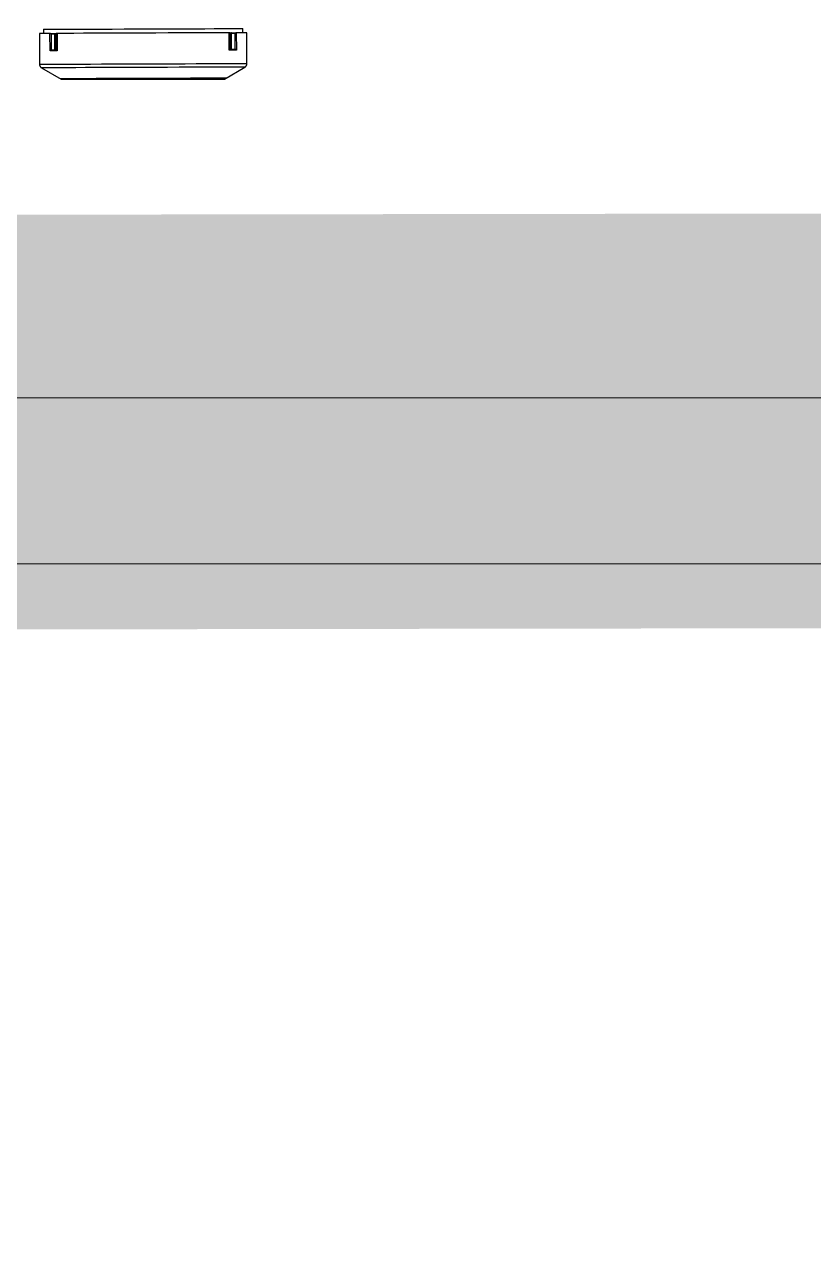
# Model space of a CAD drawing. Header units: millimetres. Extents: x 8265 to 78888, y 1905 to 34251.
# Drawn here: x 35379.75 to 35398.76, y 20075.16 to 20104.95 of the extents above; entities that cross this region are included whole.
import ezdxf

# ---------------------------------------------------------------- set-up
doc = ezdxf.new("R2010")
doc.units = ezdxf.units.MM
doc.linetypes.add('HIDDEN', pattern=[9.525, 6.35, -3.175])
doc.layers.add('468_ARREDO_BAR_001-AM_0', color=73, linetype='Continuous')
doc.layers.add('468_BAR_001-AM_0', color=73, linetype='Continuous', lineweight=0)
doc.layers.add('costruzioni', color=10, linetype='Continuous', lineweight=0)

# ---------------------------------------------------------------- blocks, each defined once
blk = doc.blocks.new('vetrina bar')
for p, q in [((-7835.161, -2146.627, 0), (-7835.655, -2146.915, 0)), ((-7835.208, -2146.655, 0), (-7835.209, -2146.655, 0)), ((-7835.181, -2146.655, 0), (-7835.208, -2146.655, 0)), ((-7835.119, -2146.655, 0), (-7835.181, -2146.655, 0)), ((-7831.225, -2146.627, 0), (-7835.161, -2146.627, 0)), ((-7835.023, -2146.655, 0), (-7835.119, -2146.655, 0)), ((-7834.894, -2146.654, 0), (-7835.023, -2146.655, 0)), ((-7834.736, -2146.654, 0), (-7834.894, -2146.654, 0)), ((-7834.55, -2146.653, 0), (-7834.736, -2146.654, 0)), ((-7834.34, -2146.652, 0), (-7834.55, -2146.653, 0)), ((-7834.109, -2146.651, 0), (-7834.34, -2146.652, 0)), ((-7833.863, -2146.65, 0), (-7834.109, -2146.651, 0)), ((-7833.605, -2146.649, 0), (-7833.863, -2146.65, 0)), ((-7833.339, -2146.648, 0), (-7833.605, -2146.649, 0)), ((-7833.072, -2146.647, 0), (-7833.339, -2146.648, 0)), ((-7832.807, -2146.647, 0), (-7833.072, -2146.647, 0)), ((-7832.548, -2146.646, 0), (-7832.807, -2146.647, 0)), ((-7832.302, -2146.645, 0), (-7832.548, -2146.646, 0)), ((-7832.072, -2146.644, 0), (-7832.302, -2146.645, 0)), ((-7831.862, -2146.643, 0), (-7832.072, -2146.644, 0)), ((-7831.676, -2146.642, 0), (-7831.862, -2146.643, 0)), ((-7831.517, -2146.642, 0), (-7831.676, -2146.642, 0)), ((-7831.388, -2146.641, 0), (-7831.517, -2146.642, 0)), ((-7831.292, -2146.641, 0), (-7831.388, -2146.641, 0)), ((-7831.23, -2146.641, 0), (-7831.292, -2146.641, 0)), ((-7831.203, -2146.641, 0), (-7831.23, -2146.641, 0)), ((-7830.755, -2146.897, 0), (-7831.225, -2146.627, 0)), ((-7831.202, -2146.641, 0), (-7831.203, -2146.641, 0)), ((-7835.703, -2146.985, 0), (-7835.704, -2146.988, 0)), ((-7835.704, -2146.988, 0), (-7835.704, -2146.991, 0)), ((-7835.704, -2146.991, 0), (-7835.704, -2146.995, 0)), ((-7835.704, -2146.995, 0), (-7835.704, -2146.998, 0)), ((-7835.704, -2146.998, 0), (-7835.704, -2147.002, 0)), ((-7835.704, -2147.002, 0), (-7835.702, -2147.744, 0)), ((-7835.695, -2147.002, 0), (-7835.704, -2147.002, 0)), ((-7835.702, -2146.981, 0), (-7835.703, -2146.985, 0)), ((-7835.701, -2146.975, 0), (-7835.702, -2146.978, 0)), ((-7835.702, -2146.978, 0), (-7835.702, -2146.981, 0)), ((-7835.7, -2146.972, 0), (-7835.701, -2146.975, 0)), ((-7835.699, -2146.968, 0), (-7835.7, -2146.972, 0)), ((-7835.698, -2146.965, 0), (-7835.699, -2146.968, 0)), ((-7835.696, -2146.962, 0), (-7835.698, -2146.965, 0)), ((-7835.695, -2146.959, 0), (-7835.696, -2146.962, 0)), ((-7835.694, -2146.956, 0), (-7835.695, -2146.959, 0)), ((-7835.651, -2147.001, 0), (-7835.695, -2147.002, 0)), ((-7835.692, -2146.953, 0), (-7835.694, -2146.956, 0)), ((-7835.69, -2146.95, 0), (-7835.692, -2146.953, 0)), ((-7835.689, -2146.947, 0), (-7835.69, -2146.95, 0)), ((-7835.687, -2146.944, 0), (-7835.689, -2146.947, 0)), ((-7835.685, -2146.942, 0), (-7835.687, -2146.944, 0)), ((-7835.683, -2146.939, 0), (-7835.685, -2146.942, 0)), ((-7835.68, -2146.936, 0), (-7835.683, -2146.939, 0)), ((-7835.678, -2146.934, 0), (-7835.68, -2146.936, 0)), ((-7835.676, -2146.931, 0), (-7835.678, -2146.934, 0)), ((-7835.674, -2146.929, 0), (-7835.676, -2146.931, 0)), ((-7835.671, -2146.927, 0), (-7835.674, -2146.929, 0)), ((-7835.669, -2146.924, 0), (-7835.671, -2146.927, 0)), ((-7835.666, -2146.922, 0), (-7835.669, -2146.924, 0)), ((-7835.663, -2146.92, 0), (-7835.666, -2146.922, 0)), ((-7835.66, -2146.918, 0), (-7835.663, -2146.92, 0)), ((-7835.658, -2146.917, 0), (-7835.66, -2146.918, 0)), ((-7835.655, -2146.915, 0), (-7835.658, -2146.917, 0)), ((-7835.655, -2146.915, 0), (-7835.637, -2146.915, 0)), ((-7835.573, -2147.001, 0), (-7835.651, -2147.001, 0)), ((-7835.637, -2146.915, 0), (-7835.584, -2146.915, 0)), ((-7835.584, -2146.915, 0), (-7835.495, -2146.914, 0)), ((-7835.461, -2147.001, 0), (-7835.573, -2147.001, 0)), ((-7835.495, -2146.914, 0), (-7835.374, -2146.914, 0)), ((-7835.318, -2147, 0), (-7835.461, -2147.001, 0)), ((-7835.374, -2146.914, 0), (-7835.221, -2146.913, 0)), ((-7835.146, -2147, 0), (-7835.318, -2147, 0)), ((-7835.221, -2146.913, 0), (-7835.039, -2146.913, 0)), ((-7834.946, -2146.999, 0), (-7835.146, -2147, 0)), ((-7835.039, -2146.913, 0), (-7834.829, -2146.912, 0)), ((-7834.721, -2146.998, 0), (-7834.946, -2146.999, 0)), ((-7834.829, -2146.912, 0), (-7834.596, -2146.911, 0)), ((-7834.476, -2146.997, 0), (-7834.721, -2146.998, 0)), ((-7834.596, -2146.911, 0), (-7834.343, -2146.91, 0)), ((-7834.212, -2146.996, 0), (-7834.476, -2146.997, 0)), ((-7834.343, -2146.91, 0), (-7834.073, -2146.909, 0)), ((-7833.935, -2146.995, 0), (-7834.212, -2146.996, 0)), ((-7834.073, -2146.909, 0), (-7833.791, -2146.908, 0)), ((-7833.647, -2146.994, 0), (-7833.935, -2146.995, 0)), ((-7833.791, -2146.908, 0), (-7833.5, -2146.907, 0)), ((-7833.352, -2146.993, 0), (-7833.647, -2146.994, 0)), ((-7833.5, -2146.907, 0), (-7833.205, -2146.906, 0)), ((-7833.056, -2146.992, 0), (-7833.352, -2146.993, 0)), ((-7833.205, -2146.906, 0), (-7832.909, -2146.905, 0)), ((-7832.762, -2146.991, 0), (-7833.056, -2146.992, 0)), ((-7832.909, -2146.905, 0), (-7832.618, -2146.904, 0)), ((-7832.474, -2146.99, 0), (-7832.762, -2146.991, 0)), ((-7832.618, -2146.904, 0), (-7832.336, -2146.903, 0)), ((-7832.197, -2146.989, 0), (-7832.474, -2146.99, 0)), ((-7832.336, -2146.903, 0), (-7832.066, -2146.902, 0)), ((-7831.933, -2146.988, 0), (-7832.197, -2146.989, 0)), ((-7832.066, -2146.902, 0), (-7831.813, -2146.901, 0)), ((-7831.687, -2146.987, 0), (-7831.933, -2146.988, 0)), ((-7831.813, -2146.901, 0), (-7831.58, -2146.9, 0)), ((-7831.463, -2146.986, 0), (-7831.687, -2146.987, 0)), ((-7831.58, -2146.9, 0), (-7831.371, -2146.899, 0)), ((-7831.263, -2146.985, 0), (-7831.463, -2146.986, 0)), ((-7831.371, -2146.899, 0), (-7831.188, -2146.898, 0)), ((-7831.09, -2146.984, 0), (-7831.263, -2146.985, 0)), ((-7831.188, -2146.898, 0), (-7831.035, -2146.898, 0)), ((-7830.947, -2146.984, 0), (-7831.09, -2146.984, 0)), ((-7831.035, -2146.898, 0), (-7830.914, -2146.897, 0)), ((-7830.836, -2146.984, 0), (-7830.947, -2146.984, 0)), ((-7830.914, -2146.897, 0), (-7830.826, -2146.897, 0)), ((-7830.758, -2146.983, 0), (-7830.836, -2146.984, 0)), ((-7830.826, -2146.897, 0), (-7830.773, -2146.897, 0)), ((-7830.773, -2146.897, 0), (-7830.755, -2146.897, 0)), ((-7830.714, -2146.983, 0), (-7830.758, -2146.983, 0)), ((-7830.752, -2146.898, 0), (-7830.755, -2146.897, 0)), ((-7830.749, -2146.9, 0), (-7830.752, -2146.898, 0)), ((-7830.746, -2146.902, 0), (-7830.749, -2146.9, 0)), ((-7830.743, -2146.904, 0), (-7830.746, -2146.902, 0)), ((-7830.741, -2146.906, 0), (-7830.743, -2146.904, 0)), ((-7830.738, -2146.908, 0), (-7830.741, -2146.906, 0)), ((-7830.736, -2146.911, 0), (-7830.738, -2146.908, 0)), ((-7830.733, -2146.913, 0), (-7830.736, -2146.911, 0)), ((-7830.731, -2146.916, 0), (-7830.733, -2146.913, 0)), ((-7830.729, -2146.918, 0), (-7830.731, -2146.916, 0)), ((-7830.727, -2146.921, 0), (-7830.729, -2146.918, 0)), ((-7830.725, -2146.923, 0), (-7830.727, -2146.921, 0)), ((-7830.723, -2146.926, 0), (-7830.725, -2146.923, 0)), ((-7830.721, -2146.929, 0), (-7830.723, -2146.926, 0)), ((-7830.719, -2146.932, 0), (-7830.721, -2146.929, 0)), ((-7830.717, -2146.935, 0), (-7830.719, -2146.932, 0)), ((-7830.716, -2146.938, 0), (-7830.717, -2146.935, 0)), ((-7830.714, -2146.941, 0), (-7830.716, -2146.938, 0)), ((-7830.713, -2146.944, 0), (-7830.714, -2146.941, 0)), ((-7830.704, -2146.983, 0), (-7830.714, -2146.983, 0)), ((-7830.711, -2146.947, 0), (-7830.713, -2146.944, 0)), ((-7830.71, -2146.95, 0), (-7830.711, -2146.947, 0)), ((-7830.709, -2146.953, 0), (-7830.71, -2146.95, 0)), ((-7830.708, -2146.956, 0), (-7830.709, -2146.953, 0)), ((-7830.707, -2146.96, 0), (-7830.708, -2146.956, 0)), ((-7830.707, -2146.963, 0), (-7830.707, -2146.96, 0)), ((-7830.706, -2146.966, 0), (-7830.707, -2146.963, 0)), ((-7830.705, -2146.97, 0), (-7830.706, -2146.966, 0)), ((-7830.705, -2146.973, 0), (-7830.705, -2146.97, 0)), ((-7830.705, -2146.976, 0), (-7830.705, -2146.973, 0)), ((-7830.704, -2146.98, 0), (-7830.705, -2146.976, 0)), ((-7830.704, -2146.983, 0), (-7830.704, -2146.98, 0)), ((-7830.702, -2147.725, 0), (-7830.704, -2146.983, 0)), ((-7835.449, -2147.323, 0), (-7835.43, -2147.323, 0)), ((-7835.447, -2147.743, 0), (-7835.449, -2147.323, 0)), ((-7835.449, -2147.323, 0), (-7835.448, -2147.324, 0)), ((-7835.448, -2147.324, 0), (-7835.448, -2147.325, 0)), ((-7835.448, -2147.325, 0), (-7835.447, -2147.326, 0)), ((-7835.447, -2147.326, 0), (-7835.447, -2147.327, 0)), ((-7835.447, -2147.327, 0), (-7835.446, -2147.328, 0)), ((-7835.446, -2147.328, 0), (-7835.446, -2147.329, 0)), ((-7835.446, -2147.329, 0), (-7835.445, -2147.33, 0)), ((-7835.445, -2147.33, 0), (-7835.444, -2147.331, 0)), ((-7835.444, -2147.331, 0), (-7835.444, -2147.332, 0)), ((-7835.444, -2147.332, 0), (-7835.443, -2147.332, 0)), ((-7835.443, -2147.332, 0), (-7835.442, -2147.333, 0)), ((-7835.442, -2147.333, 0), (-7835.441, -2147.334, 0)), ((-7835.441, -2147.334, 0), (-7835.44, -2147.335, 0)), ((-7835.44, -2147.335, 0), (-7835.439, -2147.336, 0)), ((-7835.439, -2147.336, 0), (-7835.439, -2147.336, 0)), ((-7835.439, -2147.336, 0), (-7835.438, -2147.337, 0)), ((-7835.438, -2147.337, 0), (-7835.437, -2147.338, 0)), ((-7835.437, -2147.338, 0), (-7835.436, -2147.338, 0)), ((-7835.436, -2147.338, 0), (-7835.435, -2147.339, 0)), ((-7835.435, -2147.339, 0), (-7835.434, -2147.339, 0)), ((-7835.434, -2147.339, 0), (-7835.433, -2147.34, 0)), ((-7835.433, -2147.34, 0), (-7835.432, -2147.34, 0)), ((-7835.432, -2147.34, 0), (-7835.431, -2147.341, 0)), ((-7835.431, -2147.341, 0), (-7835.43, -2147.341, 0)), ((-7835.43, -2147.323, 0), (-7835.41, -2147.323, 0)), ((-7835.43, -2147.341, 0), (-7835.429, -2147.341, 0)), ((-7835.429, -2147.341, 0), (-7835.428, -2147.342, 0)), ((-7835.428, -2147.342, 0), (-7835.426, -2147.342, 0)), ((-7835.426, -2147.342, 0), (-7835.425, -2147.342, 0)), ((-7835.425, -2147.342, 0), (-7835.424, -2147.343, 0)), ((-7835.424, -2147.343, 0), (-7835.423, -2147.343, 0)), ((-7835.423, -2147.343, 0), (-7835.422, -2147.343, 0)), ((-7835.405, -2147.343, 0), (-7835.422, -2147.343, 0)), ((-7835.421, -2147.343, 0), (-7835.419, -2147.723, 0)), ((-7835.41, -2147.323, 0), (-7835.389, -2147.323, 0)), ((-7835.387, -2147.343, 0), (-7835.405, -2147.343, 0)), ((-7835.389, -2147.323, 0), (-7835.368, -2147.323, 0)), ((-7835.369, -2147.343, 0), (-7835.387, -2147.343, 0)), ((-7835.351, -2147.343, 0), (-7835.369, -2147.343, 0)), ((-7835.368, -2147.323, 0), (-7835.346, -2147.323, 0)), ((-7835.332, -2147.342, 0), (-7835.351, -2147.343, 0)), ((-7835.346, -2147.323, 0), (-7835.324, -2147.322, 0)), ((-7835.312, -2147.342, 0), (-7835.332, -2147.342, 0)), ((-7835.331, -2147.342, 0), (-7835.329, -2147.722, 0)), ((-7835.324, -2147.322, 0), (-7835.301, -2147.322, 0)), ((-7835.292, -2147.342, 0), (-7835.312, -2147.342, 0)), ((-7835.303, -2147.342, 0), (-7835.302, -2147.722, 0)), ((-7835.301, -2147.322, 0), (-7835.277, -2147.322, 0)), ((-7835.272, -2147.342, 0), (-7835.292, -2147.342, 0)), ((-7835.281, -2147.333, 0), (-7835.279, -2147.74, 0)), ((-7835.279, -2147.327, 0), (-7835.28, -2147.327, 0)), ((-7835.28, -2147.327, 0), (-7835.28, -2147.328, 0)), ((-7835.28, -2147.328, 0), (-7835.28, -2147.329, 0)), ((-7835.28, -2147.329, 0), (-7835.28, -2147.329, 0)), ((-7835.28, -2147.329, 0), (-7835.28, -2147.33, 0)), ((-7835.28, -2147.33, 0), (-7835.28, -2147.331, 0)), ((-7835.28, -2147.331, 0), (-7835.28, -2147.331, 0)), ((-7835.28, -2147.331, 0), (-7835.28, -2147.332, 0)), ((-7835.28, -2147.332, 0), (-7835.28, -2147.333, 0)), ((-7835.28, -2147.333, 0), (-7835.28, -2147.333, 0)), ((-7835.278, -2147.324, 0), (-7835.279, -2147.325, 0)), ((-7835.279, -2147.325, 0), (-7835.279, -2147.325, 0)), ((-7835.279, -2147.325, 0), (-7835.279, -2147.326, 0)), ((-7835.279, -2147.326, 0), (-7835.279, -2147.327, 0)), ((-7835.277, -2147.322, 0), (-7835.278, -2147.323, 0)), ((-7835.278, -2147.323, 0), (-7835.278, -2147.323, 0)), ((-7835.278, -2147.323, 0), (-7835.278, -2147.324, 0)), ((-7835.277, -2147.322, 0), (-7835.276, -2147.742, 0)), ((-7831.114, -2147.327, 0), (-7831.134, -2147.327, 0)), ((-7831.129, -2147.307, 0), (-7831.105, -2147.307, 0)), ((-7831.127, -2147.727, 0), (-7831.129, -2147.307, 0)), ((-7831.129, -2147.308, 0), (-7831.129, -2147.307, 0)), ((-7831.128, -2147.308, 0), (-7831.129, -2147.308, 0)), ((-7831.128, -2147.309, 0), (-7831.128, -2147.308, 0)), ((-7831.127, -2147.31, 0), (-7831.128, -2147.309, 0)), ((-7831.128, -2147.309, 0), (-7831.128, -2147.309, 0)), ((-7831.127, -2147.311, 0), (-7831.127, -2147.31, 0)), ((-7831.127, -2147.312, 0), (-7831.127, -2147.311, 0)), ((-7831.127, -2147.311, 0), (-7831.127, -2147.311, 0)), ((-7831.126, -2147.313, 0), (-7831.127, -2147.312, 0)), ((-7831.126, -2147.314, 0), (-7831.126, -2147.313, 0)), ((-7831.126, -2147.315, 0), (-7831.126, -2147.314, 0)), ((-7831.126, -2147.314, 0), (-7831.126, -2147.314, 0)), ((-7831.126, -2147.316, 0), (-7831.126, -2147.315, 0)), ((-7831.126, -2147.317, 0), (-7831.126, -2147.316, 0)), ((-7831.126, -2147.316, 0), (-7831.126, -2147.316, 0)), ((-7831.126, -2147.318, 0), (-7831.126, -2147.317, 0)), ((-7831.124, -2147.724, 0), (-7831.125, -2147.318, 0)), ((-7831.094, -2147.327, 0), (-7831.114, -2147.327, 0)), ((-7831.105, -2147.307, 0), (-7831.082, -2147.307, 0)), ((-7831.103, -2147.327, 0), (-7831.102, -2147.707, 0)), ((-7831.074, -2147.327, 0), (-7831.094, -2147.327, 0)), ((-7831.082, -2147.307, 0), (-7831.06, -2147.307, 0)), ((-7831.076, -2147.327, 0), (-7831.074, -2147.707, 0)), ((-7831.055, -2147.327, 0), (-7831.074, -2147.327, 0)), ((-7831.06, -2147.307, 0), (-7831.038, -2147.307, 0)), ((-7831.037, -2147.327, 0), (-7831.055, -2147.327, 0)), ((-7831.038, -2147.307, 0), (-7831.017, -2147.306, 0)), ((-7831.019, -2147.327, 0), (-7831.037, -2147.327, 0)), ((-7831.001, -2147.326, 0), (-7831.019, -2147.327, 0)), ((-7831.017, -2147.306, 0), (-7830.997, -2147.306, 0)), ((-7830.984, -2147.326, 0), (-7831.001, -2147.326, 0)), ((-7830.997, -2147.306, 0), (-7830.977, -2147.306, 0)), ((-7830.984, -2147.706, 0), (-7830.985, -2147.326, 0)), ((-7830.984, -2147.326, 0), (-7830.983, -2147.326, 0)), ((-7830.983, -2147.326, 0), (-7830.982, -2147.326, 0)), ((-7830.982, -2147.326, 0), (-7830.981, -2147.326, 0)), ((-7830.981, -2147.326, 0), (-7830.98, -2147.326, 0)), ((-7830.98, -2147.326, 0), (-7830.979, -2147.325, 0)), ((-7830.979, -2147.325, 0), (-7830.978, -2147.325, 0)), ((-7830.978, -2147.325, 0), (-7830.977, -2147.325, 0)), ((-7830.977, -2147.306, 0), (-7830.958, -2147.306, 0)), ((-7830.977, -2147.325, 0), (-7830.976, -2147.324, 0)), ((-7830.976, -2147.324, 0), (-7830.975, -2147.324, 0)), ((-7830.975, -2147.324, 0), (-7830.973, -2147.323, 0)), ((-7830.973, -2147.323, 0), (-7830.972, -2147.323, 0)), ((-7830.972, -2147.323, 0), (-7830.971, -2147.322, 0)), ((-7830.971, -2147.322, 0), (-7830.97, -2147.321, 0)), ((-7830.971, -2147.322, 0), (-7830.971, -2147.322, 0)), ((-7830.97, -2147.321, 0), (-7830.969, -2147.32, 0)), ((-7830.969, -2147.32, 0), (-7830.968, -2147.32, 0)), ((-7830.968, -2147.32, 0), (-7830.967, -2147.319, 0)), ((-7830.967, -2147.319, 0), (-7830.966, -2147.318, 0)), ((-7830.966, -2147.318, 0), (-7830.965, -2147.317, 0)), ((-7830.965, -2147.317, 0), (-7830.964, -2147.317, 0)), ((-7830.964, -2147.316, 0), (-7830.963, -2147.315, 0)), ((-7830.964, -2147.317, 0), (-7830.964, -2147.316, 0)), ((-7830.963, -2147.315, 0), (-7830.962, -2147.314, 0)), ((-7830.962, -2147.314, 0), (-7830.961, -2147.313, 0)), ((-7830.961, -2147.312, 0), (-7830.96, -2147.311, 0)), ((-7830.961, -2147.313, 0), (-7830.961, -2147.312, 0)), ((-7830.96, -2147.31, 0), (-7830.959, -2147.309, 0)), ((-7830.96, -2147.311, 0), (-7830.96, -2147.31, 0)), ((-7830.959, -2147.309, 0), (-7830.958, -2147.308, 0)), ((-7830.958, -2147.306, 0), (-7830.956, -2147.726, 0)), ((-7830.958, -2147.307, 0), (-7830.958, -2147.306, 0)), ((-7830.958, -2147.308, 0), (-7830.958, -2147.307, 0)), ((-7835.702, -2147.744, 0), (-7835.692, -2147.744, 0)), ((-7835.692, -2147.744, 0), (-7835.647, -2147.744, 0)), ((-7835.647, -2147.744, 0), (-7835.565, -2147.743, 0)), ((-7835.602, -2147.743, 0), (-7835.601, -2147.843, 0)), ((-7835.565, -2147.743, 0), (-7835.447, -2147.743, 0)), ((-7835.447, -2147.743, 0), (-7835.447, -2147.743, 0)), ((-7835.447, -2147.743, 0), (-7835.446, -2147.743, 0)), ((-7835.36, -2147.743, 0), (-7835.447, -2147.743, 0)), ((-7835.447, -2147.743, 0), (-7835.447, -2147.743, 0)), ((-7835.447, -2147.743, 0), (-7835.447, -2147.743, 0)), ((-7835.447, -2147.743, 0), (-7835.447, -2147.743, 0)), ((-7835.447, -2147.743, 0), (-7835.447, -2147.743, 0)), ((-7835.447, -2147.743, 0), (-7835.447, -2147.743, 0)), ((-7835.447, -2147.743, 0), (-7835.447, -2147.743, 0)), ((-7835.447, -2147.743, 0), (-7835.447, -2147.743, 0)), ((-7835.447, -2147.743, 0), (-7835.447, -2147.743, 0)), ((-7835.446, -2147.743, 0), (-7835.446, -2147.743, 0)), ((-7835.446, -2147.743, 0), (-7835.446, -2147.743, 0)), ((-7835.446, -2147.743, 0), (-7835.446, -2147.743, 0)), ((-7835.446, -2147.743, 0), (-7835.446, -2147.743, 0)), ((-7835.446, -2147.743, 0), (-7835.446, -2147.743, 0)), ((-7835.446, -2147.743, 0), (-7835.445, -2147.743, 0)), ((-7835.445, -2147.743, 0), (-7835.444, -2147.742, 0)), ((-7835.445, -2147.743, 0), (-7835.445, -2147.743, 0)), ((-7835.445, -2147.743, 0), (-7835.445, -2147.743, 0)), ((-7835.445, -2147.743, 0), (-7835.445, -2147.743, 0)), ((-7835.444, -2147.742, 0), (-7835.444, -2147.742, 0)), ((-7835.444, -2147.742, 0), (-7835.444, -2147.742, 0)), ((-7835.444, -2147.742, 0), (-7835.443, -2147.742, 0)), ((-7835.443, -2147.742, 0), (-7835.442, -2147.741, 0)), ((-7835.443, -2147.742, 0), (-7835.443, -2147.742, 0)), ((-7835.443, -2147.742, 0), (-7835.443, -2147.742, 0)), ((-7835.442, -2147.741, 0), (-7835.441, -2147.741, 0)), ((-7835.441, -2147.741, 0), (-7835.44, -2147.741, 0)), ((-7835.44, -2147.741, 0), (-7835.439, -2147.74, 0)), ((-7835.439, -2147.74, 0), (-7835.438, -2147.74, 0)), ((-7835.438, -2147.74, 0), (-7835.437, -2147.739, 0)), ((-7835.437, -2147.739, 0), (-7835.436, -2147.738, 0)), ((-7835.436, -2147.738, 0), (-7835.435, -2147.737, 0)), ((-7835.436, -2147.738, 0), (-7835.436, -2147.738, 0)), ((-7835.435, -2147.737, 0), (-7835.433, -2147.735, 0)), ((-7835.433, -2147.735, 0), (-7835.43, -2147.734, 0)), ((-7835.43, -2147.734, 0), (-7835.428, -2147.732, 0)), ((-7835.428, -2147.732, 0), (-7835.426, -2147.73, 0)), ((-7835.426, -2147.73, 0), (-7835.425, -2147.728, 0)), ((-7835.425, -2147.728, 0), (-7835.423, -2147.726, 0)), ((-7835.423, -2147.726, 0), (-7835.421, -2147.725, 0)), ((-7835.421, -2147.725, 0), (-7835.419, -2147.723, 0)), ((-7835.419, -2147.723, 0), (-7835.329, -2147.722, 0)), ((-7835.284, -2147.742, 0), (-7835.36, -2147.743, 0)), ((-7835.339, -2147.742, 0), (-7835.337, -2147.742, 0)), ((-7835.337, -2147.742, 0), (-7835.335, -2147.741, 0)), ((-7835.335, -2147.741, 0), (-7835.334, -2147.739, 0)), ((-7835.334, -2147.739, 0), (-7835.332, -2147.737, 0)), ((-7835.332, -2147.737, 0), (-7835.331, -2147.734, 0)), ((-7835.331, -2147.734, 0), (-7835.33, -2147.73, 0)), ((-7835.33, -2147.73, 0), (-7835.329, -2147.726, 0)), ((-7835.329, -2147.726, 0), (-7835.329, -2147.722, 0)), ((-7835.329, -2147.722, 0), (-7835.326, -2147.722, 0)), ((-7835.326, -2147.722, 0), (-7835.322, -2147.722, 0)), ((-7835.322, -2147.722, 0), (-7835.318, -2147.722, 0)), ((-7835.318, -2147.722, 0), (-7835.314, -2147.722, 0)), ((-7835.314, -2147.722, 0), (-7835.31, -2147.722, 0)), ((-7835.31, -2147.722, 0), (-7835.307, -2147.722, 0)), ((-7835.307, -2147.722, 0), (-7835.304, -2147.722, 0)), ((-7835.304, -2147.722, 0), (-7835.302, -2147.722, 0)), ((-7835.302, -2147.722, 0), (-7835.302, -2147.723, 0)), ((-7835.302, -2147.722, 0), (-7835.279, -2147.722, 0)), ((-7835.302, -2147.723, 0), (-7835.302, -2147.724, 0)), ((-7835.302, -2147.724, 0), (-7835.302, -2147.724, 0)), ((-7835.302, -2147.724, 0), (-7835.302, -2147.725, 0)), ((-7835.302, -2147.725, 0), (-7835.302, -2147.726, 0)), ((-7835.302, -2147.726, 0), (-7835.302, -2147.726, 0)), ((-7835.302, -2147.726, 0), (-7835.302, -2147.727, 0)), ((-7835.302, -2147.727, 0), (-7835.301, -2147.728, 0)), ((-7835.301, -2147.728, 0), (-7835.301, -2147.728, 0)), ((-7835.301, -2147.728, 0), (-7835.301, -2147.729, 0)), ((-7835.301, -2147.729, 0), (-7835.301, -2147.729, 0)), ((-7835.301, -2147.729, 0), (-7835.301, -2147.73, 0)), ((-7835.301, -2147.73, 0), (-7835.301, -2147.731, 0)), ((-7835.301, -2147.731, 0), (-7835.3, -2147.731, 0)), ((-7835.3, -2147.731, 0), (-7835.3, -2147.732, 0)), ((-7835.3, -2147.732, 0), (-7835.3, -2147.732, 0)), ((-7835.3, -2147.732, 0), (-7835.299, -2147.733, 0)), ((-7835.299, -2147.733, 0), (-7835.299, -2147.734, 0)), ((-7835.299, -2147.734, 0), (-7835.299, -2147.734, 0)), ((-7835.299, -2147.734, 0), (-7835.298, -2147.735, 0)), ((-7835.298, -2147.735, 0), (-7835.298, -2147.735, 0)), ((-7835.298, -2147.735, 0), (-7835.297, -2147.736, 0)), ((-7835.297, -2147.736, 0), (-7835.297, -2147.736, 0)), ((-7835.297, -2147.736, 0), (-7835.297, -2147.737, 0)), ((-7835.297, -2147.737, 0), (-7835.296, -2147.737, 0)), ((-7835.296, -2147.737, 0), (-7835.296, -2147.738, 0)), ((-7835.296, -2147.738, 0), (-7835.295, -2147.738, 0)), ((-7835.295, -2147.738, 0), (-7835.295, -2147.738, 0)), ((-7835.295, -2147.738, 0), (-7835.294, -2147.739, 0)), ((-7835.294, -2147.739, 0), (-7835.294, -2147.739, 0)), ((-7835.294, -2147.739, 0), (-7835.293, -2147.739, 0)), ((-7835.293, -2147.739, 0), (-7835.293, -2147.74, 0)), ((-7835.293, -2147.74, 0), (-7835.292, -2147.74, 0)), ((-7835.292, -2147.74, 0), (-7835.291, -2147.74, 0)), ((-7835.291, -2147.74, 0), (-7835.291, -2147.741, 0)), ((-7835.291, -2147.741, 0), (-7835.29, -2147.741, 0)), ((-7835.29, -2147.741, 0), (-7835.29, -2147.741, 0)), ((-7835.29, -2147.741, 0), (-7835.289, -2147.741, 0)), ((-7835.289, -2147.741, 0), (-7835.288, -2147.742, 0)), ((-7835.288, -2147.742, 0), (-7835.288, -2147.742, 0)), ((-7835.288, -2147.742, 0), (-7835.287, -2147.742, 0)), ((-7835.287, -2147.742, 0), (-7835.286, -2147.742, 0)), ((-7835.286, -2147.742, 0), (-7835.286, -2147.742, 0)), ((-7835.286, -2147.742, 0), (-7835.285, -2147.742, 0)), ((-7835.285, -2147.742, 0), (-7835.284, -2147.742, 0)), ((-7835.279, -2147.74, 0), (-7835.279, -2147.74, 0)), ((-7835.279, -2147.74, 0), (-7835.279, -2147.74, 0)), ((-7835.279, -2147.74, 0), (-7835.279, -2147.74, 0)), ((-7835.279, -2147.74, 0), (-7835.279, -2147.74, 0)), ((-7835.279, -2147.74, 0), (-7835.279, -2147.74, 0)), ((-7835.279, -2147.74, 0), (-7835.279, -2147.74, 0)), ((-7835.279, -2147.74, 0), (-7835.279, -2147.74, 0)), ((-7835.279, -2147.74, 0), (-7835.279, -2147.74, 0)), ((-7835.279, -2147.74, 0), (-7835.279, -2147.74, 0)), ((-7835.279, -2147.74, 0), (-7835.279, -2147.74, 0)), ((-7835.279, -2147.74, 0), (-7835.279, -2147.74, 0)), ((-7835.279, -2147.74, 0), (-7835.279, -2147.741, 0)), ((-7835.279, -2147.741, 0), (-7835.279, -2147.741, 0)), ((-7835.279, -2147.741, 0), (-7835.279, -2147.741, 0)), ((-7835.279, -2147.741, 0), (-7835.279, -2147.741, 0)), ((-7835.279, -2147.741, 0), (-7835.279, -2147.741, 0)), ((-7835.279, -2147.741, 0), (-7835.279, -2147.741, 0)), ((-7835.279, -2147.741, 0), (-7835.279, -2147.741, 0)), ((-7835.279, -2147.741, 0), (-7835.279, -2147.741, 0)), ((-7835.279, -2147.741, 0), (-7835.279, -2147.741, 0)), ((-7835.279, -2147.741, 0), (-7835.279, -2147.741, 0)), ((-7835.279, -2147.741, 0), (-7835.279, -2147.741, 0)), ((-7835.279, -2147.741, 0), (-7835.279, -2147.741, 0)), ((-7835.279, -2147.741, 0), (-7835.279, -2147.741, 0)), ((-7835.279, -2147.741, 0), (-7835.279, -2147.741, 0)), ((-7835.279, -2147.741, 0), (-7835.279, -2147.741, 0)), ((-7835.279, -2147.741, 0), (-7835.279, -2147.741, 0)), ((-7835.279, -2147.741, 0), (-7835.279, -2147.741, 0)), ((-7835.279, -2147.741, 0), (-7835.279, -2147.742, 0)), ((-7835.279, -2147.742, 0), (-7835.279, -2147.742, 0)), ((-7835.279, -2147.742, 0), (-7835.279, -2147.742, 0)), ((-7835.279, -2147.742, 0), (-7835.279, -2147.742, 0)), ((-7835.279, -2147.742, 0), (-7835.279, -2147.742, 0)), ((-7835.279, -2147.742, 0), (-7835.279, -2147.742, 0)), ((-7835.279, -2147.742, 0), (-7835.278, -2147.742, 0)), ((-7835.278, -2147.742, 0), (-7835.278, -2147.742, 0)), ((-7835.278, -2147.742, 0), (-7835.278, -2147.742, 0)), ((-7835.278, -2147.742, 0), (-7835.278, -2147.742, 0)), ((-7835.278, -2147.742, 0), (-7835.278, -2147.742, 0)), ((-7835.278, -2147.742, 0), (-7835.278, -2147.742, 0)), ((-7835.278, -2147.742, 0), (-7835.278, -2147.742, 0)), ((-7835.278, -2147.742, 0), (-7835.278, -2147.742, 0)), ((-7835.278, -2147.742, 0), (-7835.278, -2147.742, 0)), ((-7835.278, -2147.742, 0), (-7835.278, -2147.742, 0)), ((-7835.278, -2147.742, 0), (-7835.278, -2147.742, 0)), ((-7835.278, -2147.742, 0), (-7835.278, -2147.742, 0)), ((-7835.278, -2147.742, 0), (-7835.278, -2147.742, 0)), ((-7835.278, -2147.742, 0), (-7835.278, -2147.742, 0)), ((-7835.278, -2147.742, 0), (-7835.278, -2147.742, 0)), ((-7835.278, -2147.742, 0), (-7835.278, -2147.742, 0)), ((-7835.278, -2147.742, 0), (-7835.278, -2147.742, 0)), ((-7835.278, -2147.742, 0), (-7835.277, -2147.742, 0)), ((-7835.277, -2147.742, 0), (-7835.277, -2147.742, 0)), ((-7835.277, -2147.742, 0), (-7835.277, -2147.742, 0)), ((-7835.277, -2147.742, 0), (-7835.277, -2147.742, 0)), ((-7835.277, -2147.742, 0), (-7835.277, -2147.742, 0)), ((-7835.277, -2147.742, 0), (-7835.277, -2147.742, 0)), ((-7835.277, -2147.742, 0), (-7835.277, -2147.742, 0)), ((-7835.277, -2147.742, 0), (-7835.277, -2147.742, 0)), ((-7835.277, -2147.742, 0), (-7835.277, -2147.742, 0)), ((-7835.277, -2147.742, 0), (-7835.277, -2147.742, 0)), ((-7835.277, -2147.742, 0), (-7835.277, -2147.742, 0)), ((-7835.277, -2147.742, 0), (-7835.276, -2147.742, 0)), ((-7835.276, -2147.742, 0), (-7835.09, -2147.742, 0)), ((-7835.09, -2147.742, 0), (-7834.876, -2147.741, 0)), ((-7834.876, -2147.741, 0), (-7834.637, -2147.74, 0)), ((-7834.637, -2147.74, 0), (-7834.377, -2147.739, 0)), ((-7834.377, -2147.739, 0), (-7834.099, -2147.738, 0)), ((-7834.099, -2147.738, 0), (-7833.807, -2147.737, 0)), ((-7833.807, -2147.737, 0), (-7833.507, -2147.736, 0)), ((-7833.507, -2147.736, 0), (-7833.202, -2147.735, 0)), ((-7833.202, -2147.735, 0), (-7832.897, -2147.733, 0)), ((-7832.897, -2147.733, 0), (-7832.596, -2147.732, 0)), ((-7832.596, -2147.732, 0), (-7832.305, -2147.731, 0)), ((-7832.305, -2147.731, 0), (-7832.027, -2147.73, 0)), ((-7832.027, -2147.73, 0), (-7831.766, -2147.729, 0)), ((-7831.766, -2147.729, 0), (-7831.527, -2147.728, 0)), ((-7831.527, -2147.728, 0), (-7831.313, -2147.728, 0)), ((-7831.313, -2147.728, 0), (-7831.127, -2147.727, 0)), ((-7831.127, -2147.727, 0), (-7831.126, -2147.727, 0)), ((-7831.127, -2147.727, 0), (-7831.127, -2147.727, 0)), ((-7831.127, -2147.727, 0), (-7831.127, -2147.727, 0)), ((-7831.127, -2147.727, 0), (-7831.127, -2147.727, 0)), ((-7831.127, -2147.727, 0), (-7831.127, -2147.727, 0)), ((-7831.127, -2147.727, 0), (-7831.127, -2147.727, 0)), ((-7831.127, -2147.727, 0), (-7831.127, -2147.727, 0)), ((-7831.127, -2147.727, 0), (-7831.127, -2147.727, 0)), ((-7831.127, -2147.727, 0), (-7831.127, -2147.727, 0)), ((-7831.126, -2147.727, 0), (-7831.126, -2147.727, 0)), ((-7831.126, -2147.727, 0), (-7831.126, -2147.727, 0)), ((-7831.126, -2147.727, 0), (-7831.126, -2147.727, 0)), ((-7831.126, -2147.727, 0), (-7831.126, -2147.727, 0)), ((-7831.126, -2147.727, 0), (-7831.126, -2147.727, 0)), ((-7831.126, -2147.727, 0), (-7831.126, -2147.727, 0)), ((-7831.126, -2147.727, 0), (-7831.126, -2147.727, 0)), ((-7831.126, -2147.727, 0), (-7831.126, -2147.727, 0)), ((-7831.126, -2147.727, 0), (-7831.126, -2147.727, 0)), ((-7831.126, -2147.727, 0), (-7831.126, -2147.727, 0)), ((-7831.126, -2147.727, 0), (-7831.126, -2147.727, 0)), ((-7831.126, -2147.727, 0), (-7831.126, -2147.727, 0)), ((-7831.126, -2147.727, 0), (-7831.126, -2147.727, 0)), ((-7831.126, -2147.727, 0), (-7831.125, -2147.727, 0)), ((-7831.125, -2147.727, 0), (-7831.125, -2147.726, 0)), ((-7831.125, -2147.726, 0), (-7831.125, -2147.726, 0)), ((-7831.125, -2147.726, 0), (-7831.125, -2147.726, 0)), ((-7831.125, -2147.726, 0), (-7831.125, -2147.726, 0)), ((-7831.125, -2147.726, 0), (-7831.125, -2147.726, 0)), ((-7831.125, -2147.726, 0), (-7831.125, -2147.726, 0)), ((-7831.125, -2147.726, 0), (-7831.125, -2147.726, 0)), ((-7831.125, -2147.726, 0), (-7831.125, -2147.726, 0)), ((-7831.125, -2147.726, 0), (-7831.125, -2147.726, 0)), ((-7831.125, -2147.726, 0), (-7831.125, -2147.726, 0)), ((-7831.125, -2147.726, 0), (-7831.125, -2147.726, 0)), ((-7831.125, -2147.726, 0), (-7831.124, -2147.726, 0)), ((-7831.125, -2147.727, 0), (-7831.125, -2147.727, 0)), ((-7831.125, -2147.727, 0), (-7831.125, -2147.727, 0)), ((-7831.125, -2147.727, 0), (-7831.125, -2147.727, 0)), ((-7831.125, -2147.727, 0), (-7831.125, -2147.727, 0)), ((-7831.125, -2147.727, 0), (-7831.125, -2147.727, 0)), ((-7831.125, -2147.727, 0), (-7831.125, -2147.727, 0)), ((-7831.125, -2147.727, 0), (-7831.125, -2147.727, 0)), ((-7831.125, -2147.727, 0), (-7831.125, -2147.727, 0)), ((-7831.124, -2147.707, 0), (-7831.102, -2147.707, 0)), ((-7831.124, -2147.725, 0), (-7831.124, -2147.724, 0)), ((-7831.124, -2147.724, 0), (-7831.124, -2147.724, 0)), ((-7831.124, -2147.724, 0), (-7831.124, -2147.724, 0)), ((-7831.124, -2147.726, 0), (-7831.124, -2147.725, 0)), ((-7831.124, -2147.725, 0), (-7831.124, -2147.725, 0)), ((-7831.124, -2147.725, 0), (-7831.124, -2147.725, 0)), ((-7831.124, -2147.725, 0), (-7831.124, -2147.725, 0)), ((-7831.124, -2147.725, 0), (-7831.124, -2147.725, 0)), ((-7831.124, -2147.725, 0), (-7831.124, -2147.725, 0)), ((-7831.124, -2147.725, 0), (-7831.124, -2147.725, 0)), ((-7831.124, -2147.725, 0), (-7831.124, -2147.725, 0)), ((-7831.124, -2147.725, 0), (-7831.124, -2147.725, 0)), ((-7831.124, -2147.725, 0), (-7831.124, -2147.725, 0)), ((-7831.124, -2147.725, 0), (-7831.124, -2147.725, 0)), ((-7831.124, -2147.725, 0), (-7831.124, -2147.725, 0)), ((-7831.124, -2147.725, 0), (-7831.124, -2147.725, 0)), ((-7831.124, -2147.725, 0), (-7831.124, -2147.725, 0)), ((-7831.124, -2147.725, 0), (-7831.124, -2147.725, 0)), ((-7831.124, -2147.726, 0), (-7831.124, -2147.726, 0)), ((-7831.124, -2147.726, 0), (-7831.124, -2147.726, 0)), ((-7831.124, -2147.726, 0), (-7831.124, -2147.726, 0)), ((-7831.124, -2147.726, 0), (-7831.124, -2147.726, 0)), ((-7831.124, -2147.726, 0), (-7831.124, -2147.726, 0)), ((-7831.124, -2147.726, 0), (-7831.124, -2147.726, 0)), ((-7831.124, -2147.726, 0), (-7831.124, -2147.726, 0)), ((-7831.124, -2147.726, 0), (-7831.124, -2147.726, 0)), ((-7831.124, -2147.726, 0), (-7831.124, -2147.726, 0)), ((-7831.119, -2147.727, 0), (-7831.118, -2147.727, 0)), ((-7831.114, -2147.727, 0), (-7831.119, -2147.727, 0)), ((-7831.118, -2147.727, 0), (-7831.118, -2147.727, 0)), ((-7831.118, -2147.727, 0), (-7831.117, -2147.727, 0)), ((-7831.117, -2147.727, 0), (-7831.116, -2147.726, 0)), ((-7831.116, -2147.726, 0), (-7831.116, -2147.726, 0)), ((-7831.116, -2147.726, 0), (-7831.115, -2147.726, 0)), ((-7831.115, -2147.726, 0), (-7831.114, -2147.726, 0)), ((-7831.114, -2147.726, 0), (-7831.114, -2147.726, 0)), ((-7831.114, -2147.726, 0), (-7831.113, -2147.726, 0)), ((-7831.043, -2147.727, 0), (-7831.114, -2147.727, 0)), ((-7831.113, -2147.726, 0), (-7831.113, -2147.725, 0)), ((-7831.113, -2147.725, 0), (-7831.112, -2147.725, 0)), ((-7831.112, -2147.725, 0), (-7831.111, -2147.725, 0)), ((-7831.111, -2147.725, 0), (-7831.111, -2147.724, 0)), ((-7831.111, -2147.724, 0), (-7831.11, -2147.724, 0)), ((-7831.11, -2147.724, 0), (-7831.109, -2147.723, 0)), ((-7831.11, -2147.724, 0), (-7831.11, -2147.724, 0)), ((-7831.109, -2147.723, 0), (-7831.108, -2147.722, 0)), ((-7831.109, -2147.723, 0), (-7831.109, -2147.723, 0)), ((-7831.108, -2147.722, 0), (-7831.108, -2147.722, 0)), ((-7831.108, -2147.722, 0), (-7831.107, -2147.722, 0)), ((-7831.107, -2147.722, 0), (-7831.107, -2147.721, 0)), ((-7831.107, -2147.721, 0), (-7831.106, -2147.721, 0)), ((-7831.106, -2147.721, 0), (-7831.106, -2147.72, 0)), ((-7831.106, -2147.72, 0), (-7831.105, -2147.72, 0)), ((-7831.105, -2147.719, 0), (-7831.104, -2147.718, 0)), ((-7831.105, -2147.72, 0), (-7831.105, -2147.719, 0)), ((-7831.105, -2147.719, 0), (-7831.105, -2147.719, 0)), ((-7831.104, -2147.717, 0), (-7831.103, -2147.716, 0)), ((-7831.104, -2147.718, 0), (-7831.104, -2147.717, 0)), ((-7831.104, -2147.717, 0), (-7831.104, -2147.717, 0)), ((-7831.103, -2147.715, 0), (-7831.102, -2147.714, 0)), ((-7831.103, -2147.716, 0), (-7831.103, -2147.715, 0)), ((-7831.103, -2147.715, 0), (-7831.103, -2147.715, 0)), ((-7831.103, -2147.716, 0), (-7831.103, -2147.716, 0)), ((-7831.102, -2147.708, 0), (-7831.102, -2147.707, 0)), ((-7831.102, -2147.707, 0), (-7831.102, -2147.707, 0)), ((-7831.102, -2147.707, 0), (-7831.099, -2147.707, 0)), ((-7831.102, -2147.709, 0), (-7831.102, -2147.708, 0)), ((-7831.102, -2147.71, 0), (-7831.102, -2147.709, 0)), ((-7831.102, -2147.709, 0), (-7831.102, -2147.709, 0)), ((-7831.102, -2147.711, 0), (-7831.102, -2147.71, 0)), ((-7831.102, -2147.712, 0), (-7831.102, -2147.711, 0)), ((-7831.102, -2147.711, 0), (-7831.102, -2147.711, 0)), ((-7831.102, -2147.713, 0), (-7831.102, -2147.712, 0)), ((-7831.102, -2147.714, 0), (-7831.102, -2147.713, 0)), ((-7831.102, -2147.713, 0), (-7831.102, -2147.713, 0)), ((-7831.099, -2147.707, 0), (-7831.096, -2147.707, 0)), ((-7831.096, -2147.707, 0), (-7831.093, -2147.707, 0)), ((-7831.093, -2147.707, 0), (-7831.089, -2147.707, 0)), ((-7831.089, -2147.707, 0), (-7831.086, -2147.707, 0)), ((-7831.086, -2147.707, 0), (-7831.082, -2147.707, 0)), ((-7831.082, -2147.707, 0), (-7831.078, -2147.707, 0)), ((-7831.078, -2147.707, 0), (-7831.074, -2147.707, 0)), ((-7831.074, -2147.707, 0), (-7830.984, -2147.706, 0)), ((-7831.074, -2147.711, 0), (-7831.074, -2147.707, 0)), ((-7831.073, -2147.714, 0), (-7831.074, -2147.711, 0)), ((-7831.073, -2147.718, 0), (-7831.073, -2147.714, 0)), ((-7831.071, -2147.721, 0), (-7831.073, -2147.718, 0)), ((-7831.07, -2147.723, 0), (-7831.071, -2147.721, 0)), ((-7831.068, -2147.725, 0), (-7831.07, -2147.723, 0)), ((-7831.066, -2147.726, 0), (-7831.068, -2147.725, 0)), ((-7831.064, -2147.727, 0), (-7831.066, -2147.726, 0)), ((-7830.957, -2147.726, 0), (-7831.043, -2147.727, 0)), ((-7830.984, -2147.706, 0), (-7830.982, -2147.708, 0)), ((-7830.982, -2147.708, 0), (-7830.981, -2147.71, 0)), ((-7830.981, -2147.71, 0), (-7830.979, -2147.712, 0)), ((-7830.979, -2147.712, 0), (-7830.977, -2147.714, 0)), ((-7830.977, -2147.714, 0), (-7830.975, -2147.716, 0)), ((-7830.975, -2147.716, 0), (-7830.973, -2147.717, 0)), ((-7830.973, -2147.717, 0), (-7830.971, -2147.719, 0)), ((-7830.971, -2147.719, 0), (-7830.969, -2147.72, 0)), ((-7830.969, -2147.72, 0), (-7830.968, -2147.721, 0)), ((-7830.968, -2147.721, 0), (-7830.967, -2147.722, 0)), ((-7830.967, -2147.722, 0), (-7830.966, -2147.722, 0)), ((-7830.966, -2147.722, 0), (-7830.965, -2147.723, 0)), ((-7830.965, -2147.723, 0), (-7830.964, -2147.724, 0)), ((-7830.964, -2147.724, 0), (-7830.963, -2147.724, 0)), ((-7830.963, -2147.724, 0), (-7830.962, -2147.724, 0)), ((-7830.962, -2147.724, 0), (-7830.962, -2147.725, 0)), ((-7830.962, -2147.725, 0), (-7830.961, -2147.725, 0)), ((-7830.961, -2147.725, 0), (-7830.96, -2147.725, 0)), ((-7830.96, -2147.725, 0), (-7830.96, -2147.726, 0)), ((-7830.96, -2147.726, 0), (-7830.96, -2147.726, 0)), ((-7830.96, -2147.726, 0), (-7830.959, -2147.726, 0)), ((-7830.959, -2147.726, 0), (-7830.959, -2147.726, 0)), ((-7830.959, -2147.726, 0), (-7830.959, -2147.726, 0)), ((-7830.959, -2147.726, 0), (-7830.958, -2147.726, 0)), ((-7830.958, -2147.726, 0), (-7830.958, -2147.726, 0)), ((-7830.958, -2147.726, 0), (-7830.958, -2147.726, 0)), ((-7830.958, -2147.726, 0), (-7830.958, -2147.726, 0)), ((-7830.958, -2147.726, 0), (-7830.957, -2147.726, 0)), ((-7830.957, -2147.726, 0), (-7830.957, -2147.726, 0)), ((-7830.957, -2147.726, 0), (-7830.957, -2147.726, 0)), ((-7830.957, -2147.726, 0), (-7830.957, -2147.726, 0)), ((-7830.957, -2147.726, 0), (-7830.957, -2147.726, 0)), ((-7830.957, -2147.726, 0), (-7830.957, -2147.726, 0)), ((-7830.957, -2147.726, 0), (-7830.957, -2147.726, 0)), ((-7830.956, -2147.726, 0), (-7830.957, -2147.726, 0)), ((-7830.956, -2147.726, 0), (-7830.839, -2147.726, 0)), ((-7830.839, -2147.726, 0), (-7830.757, -2147.726, 0)), ((-7830.801, -2147.826, 0), (-7830.802, -2147.726, 0)), ((-7830.757, -2147.726, 0), (-7830.711, -2147.725, 0)), ((-7830.711, -2147.725, 0), (-7830.702, -2147.725, 0)), ((-7835.6, -2147.843, 0), (-7835.601, -2147.843, 0)), ((-7835.57, -2147.843, 0), (-7835.6, -2147.843, 0)), ((-7835.505, -2147.843, 0), (-7835.57, -2147.843, 0)), ((-7835.405, -2147.843, 0), (-7835.505, -2147.843, 0)), ((-7835.271, -2147.842, 0), (-7835.405, -2147.843, 0)), ((-7835.106, -2147.842, 0), (-7835.271, -2147.842, 0)), ((-7834.912, -2147.841, 0), (-7835.106, -2147.842, 0)), ((-7834.692, -2147.84, 0), (-7834.912, -2147.841, 0)), ((-7834.45, -2147.839, 0), (-7834.692, -2147.84, 0)), ((-7834.188, -2147.838, 0), (-7834.45, -2147.839, 0)), ((-7833.912, -2147.837, 0), (-7834.188, -2147.838, 0)), ((-7833.625, -2147.836, 0), (-7833.912, -2147.837, 0)), ((-7833.332, -2147.835, 0), (-7833.625, -2147.836, 0)), ((-7833.036, -2147.834, 0), (-7833.332, -2147.835, 0)), ((-7832.743, -2147.833, 0), (-7833.036, -2147.834, 0)), ((-7832.457, -2147.832, 0), (-7832.743, -2147.833, 0)), ((-7832.182, -2147.831, 0), (-7832.457, -2147.832, 0)), ((-7831.923, -2147.83, 0), (-7832.182, -2147.831, 0)), ((-7831.683, -2147.829, 0), (-7831.923, -2147.83, 0)), ((-7831.466, -2147.828, 0), (-7831.683, -2147.829, 0)), ((-7831.276, -2147.827, 0), (-7831.466, -2147.828, 0)), ((-7831.114, -2147.827, 0), (-7831.276, -2147.827, 0)), ((-7830.984, -2147.826, 0), (-7831.114, -2147.827, 0)), ((-7830.888, -2147.826, 0), (-7830.984, -2147.826, 0)), ((-7830.827, -2147.826, 0), (-7830.888, -2147.826, 0)), ((-7830.802, -2147.826, 0), (-7830.827, -2147.826, 0)), ((-7830.801, -2147.826, 0), (-7830.802, -2147.826, 0))]:
    blk.add_line(p, q)

msp = doc.modelspace()

# ---------------------------------------------------------------- linework, layer by layer
at = {"layer": '468_BAR_001-AM_0'}
for p, q in [((35252.13, 20095.955), (35766.91, 20095.955)), ((35252.13, 20091.955), (35763.781, 20091.955))]:
    msp.add_line(p, q, dxfattribs=at)
at = {"layer": 'costruzioni', "linetype": 'HIDDEN', "const_width": 10}
msp.add_lwpolyline([(36675.162, 20076.036), (38832.969, 20076.036), (38832.969, 19702.438), (35314.337, 19700.214), (35005.085, 20061.999), (34753.934, 20061.999), (34753.934, 20094.432), (35766.91, 20095.955, 0.3243), (36101.068, 19842.3, 0.451169), (36435.697, 20228.562), (36435.504, 20297.955), (36675.194, 20300.215)], format="xyb", close=True, dxfattribs=at)

# ---------------------------------------------------------------- block references
at = {"layer": '468_ARREDO_BAR_001-AM_0', "rotation": 180}
msp.add_blockref('vetrina bar', (27549.4, 17957.018), dxfattribs=at)

doc.saveas('drawing.dxf')
